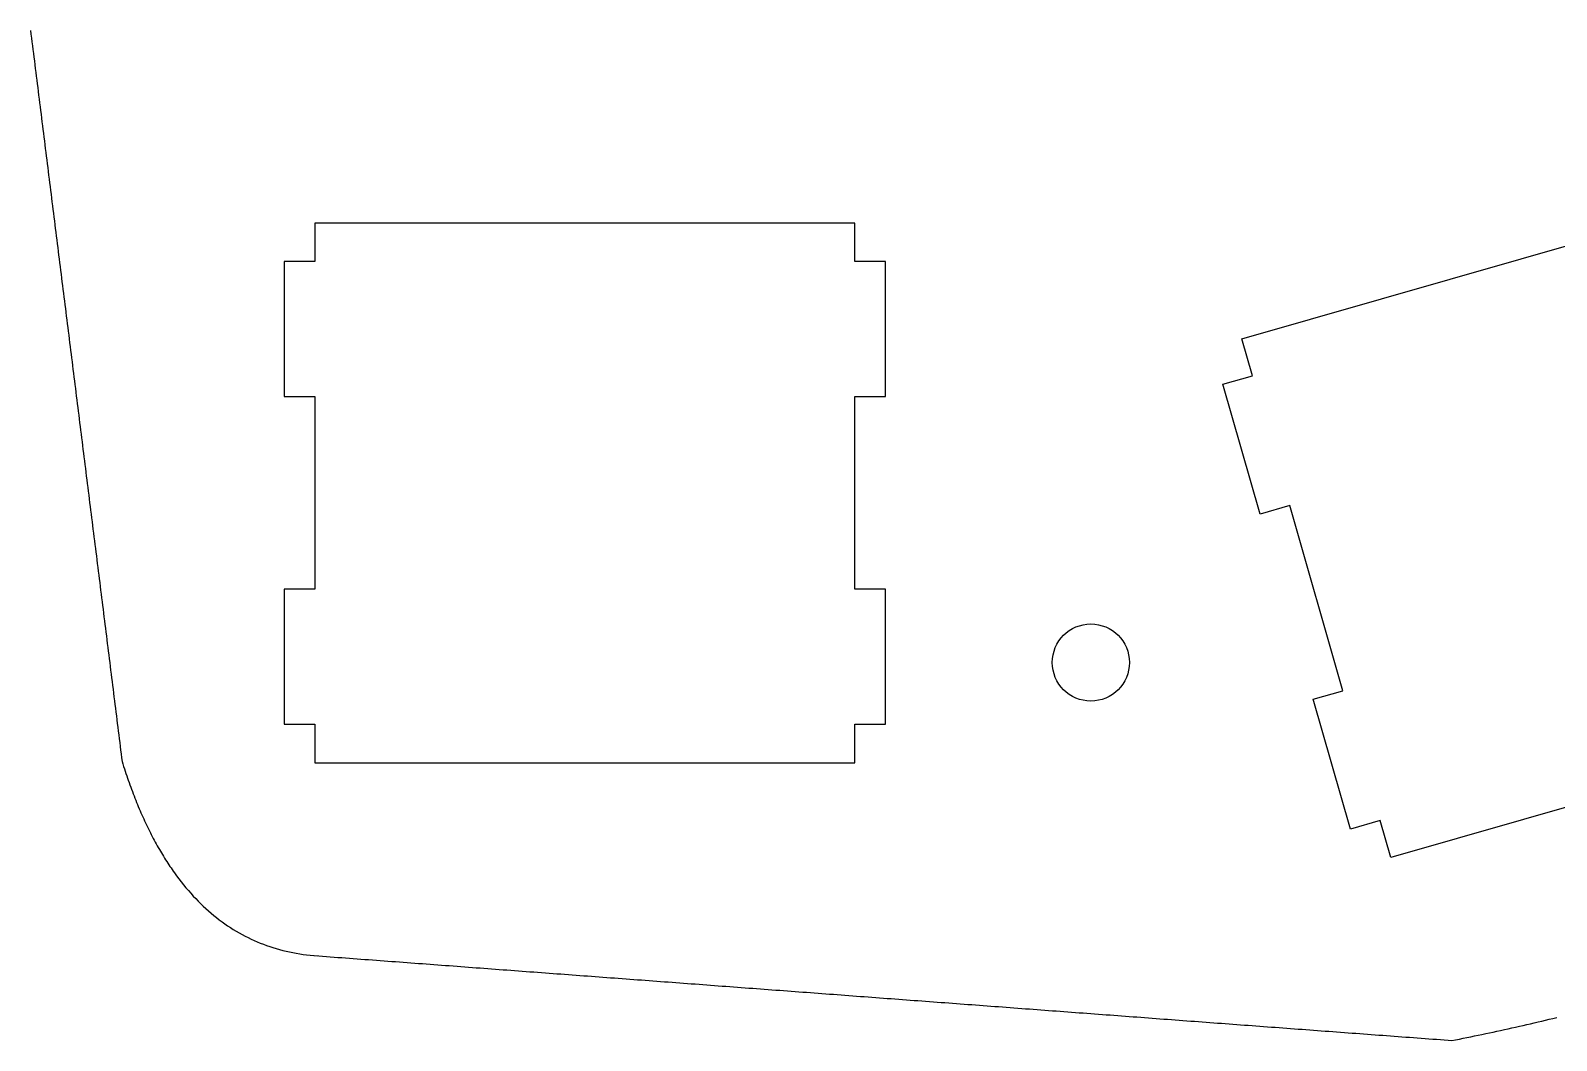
# Model space of a CAD drawing. Extents: x 0 to 145, y 2 to 120.
# Drawn here: x 0 to 39.58, y 11.04 to 37.23 of the extents above; entities that cross this region are included whole.
import ezdxf

# ---------------------------------------------------------------- set-up
doc = ezdxf.new("R2010")
doc.units = 0

# ---------------------------------------------------------------- blocks, each defined once
blk = doc.blocks.new('WIRE020')
at = {"layer": 'Row4', "color": 0}
for points in [[(21.375, 32.24), (21.275, 32.24), (21.175, 32.24), (21.075, 32.24), (20.975, 32.24), (20.875, 32.24), (20.775, 32.24), (20.675, 32.24), (20.575, 32.24), (20.475, 32.24), (20.375, 32.24), (20.275, 32.24), (20.175, 32.24), (20.075, 32.24), (19.975, 32.24), (19.875, 32.24), (19.775, 32.24), (19.675, 32.24), (19.575, 32.24), (19.475, 32.24), (19.375, 32.24), (19.275, 32.24), (19.175, 32.24), (19.075, 32.24), (18.975, 32.24), (18.875, 32.24), (18.775, 32.24), (18.675, 32.24), (18.575, 32.24), (18.475, 32.24), (18.375, 32.24), (18.275, 32.24), (18.175, 32.24), (18.075, 32.24), (17.975, 32.24), (17.875, 32.24), (17.775, 32.24), (17.675, 32.24), (17.575, 32.24), (17.475, 32.24), (17.375, 32.24), (17.275, 32.24), (17.175, 32.24), (17.075, 32.24), (16.975, 32.24), (16.875, 32.24), (16.775, 32.24), (16.675, 32.24), (16.575, 32.24), (16.475, 32.24), (16.375, 32.24), (16.275, 32.24), (16.175, 32.24), (16.075, 32.24), (15.975, 32.24), (15.875, 32.24), (15.775, 32.24), (15.675, 32.24), (15.575, 32.24), (15.475, 32.24), (15.375, 32.24), (15.275, 32.24), (15.175, 32.24), (15.075, 32.24), (14.975, 32.24), (14.875, 32.24), (14.775, 32.24), (14.675, 32.24), (14.575, 32.24), (14.475, 32.24), (14.375, 32.24), (14.275, 32.24), (14.175, 32.24), (14.075, 32.24), (13.975, 32.24), (13.875, 32.24), (13.775, 32.24), (13.675, 32.24), (13.575, 32.24), (13.475, 32.24), (13.375, 32.24), (13.275, 32.24), (13.175, 32.24), (13.075, 32.24), (12.975, 32.24), (12.875, 32.24), (12.775, 32.24), (12.675, 32.24), (12.575, 32.24), (12.475, 32.24), (12.375, 32.24), (12.275, 32.24), (12.175, 32.24), (12.075, 32.24), (11.975, 32.24), (11.875, 32.24), (11.775, 32.24), (11.675, 32.24), (11.575, 32.24), (11.475, 32.24), (11.375, 32.24), (11.275, 32.24), (11.175, 32.24), (11.075, 32.24), (10.975, 32.24), (10.875, 32.24), (10.775, 32.24), (10.675, 32.24), (10.575, 32.24), (10.475, 32.24), (10.375, 32.24), (10.275, 32.24), (10.175, 32.24), (10.075, 32.24), (9.975, 32.24), (9.875, 32.24), (9.775, 32.24), (9.675, 32.24), (9.575, 32.24), (9.475, 32.24), (9.375, 32.24), (9.275, 32.24), (9.175, 32.24), (9.075, 32.24), (8.975, 32.24), (8.875, 32.24), (8.775, 32.24), (8.675, 32.24), (8.575, 32.24), (8.475, 32.24), (8.375, 32.24), (8.275, 32.24), (8.175, 32.24), (8.075, 32.24), (7.975, 32.24), (7.875, 32.24), (7.775, 32.24), (7.675, 32.24), (7.575, 32.24), (7.475, 32.24), (7.375, 32.24)], [(7.375, 32.24), (7.375, 32.149), (7.375, 32.058), (7.375, 31.967), (7.375, 31.876), (7.375, 31.785), (7.375, 31.694), (7.375, 31.603), (7.375, 31.512), (7.375, 31.421), (7.375, 31.331), (7.375, 31.24)], [(21.375, 31.24), (21.375, 31.331), (21.375, 31.421), (21.375, 31.512), (21.375, 31.603), (21.375, 31.694), (21.375, 31.785), (21.375, 31.876), (21.375, 31.967), (21.375, 32.058), (21.375, 32.149), (21.375, 32.24)], [(7.375, 31.24), (7.275, 31.24), (7.175, 31.24), (7.075, 31.24), (6.975, 31.24), (6.875, 31.24), (6.775, 31.24), (6.675, 31.24), (6.575, 31.24)], [(6.575, 31.24), (6.575, 31.14), (6.575, 31.04), (6.575, 30.94), (6.575, 30.84), (6.575, 30.74), (6.575, 30.64), (6.575, 30.54), (6.575, 30.44), (6.575, 30.34), (6.575, 30.24), (6.575, 30.14), (6.575, 30.04), (6.575, 29.94), (6.575, 29.84), (6.575, 29.74), (6.575, 29.64), (6.575, 29.54), (6.575, 29.44), (6.575, 29.34), (6.575, 29.24), (6.575, 29.14), (6.575, 29.04), (6.575, 28.94), (6.575, 28.84), (6.575, 28.74), (6.575, 28.64), (6.575, 28.54), (6.575, 28.44), (6.575, 28.34), (6.575, 28.24), (6.575, 28.14), (6.575, 28.04), (6.575, 27.94), (6.575, 27.84), (6.575, 27.74)], [(22.175, 31.24), (22.086, 31.24), (21.997, 31.24), (21.908, 31.24), (21.819, 31.24), (21.731, 31.24), (21.642, 31.24), (21.553, 31.24), (21.464, 31.24), (21.375, 31.24)], [(22.175, 27.74), (22.175, 27.84), (22.175, 27.94), (22.175, 28.04), (22.175, 28.14), (22.175, 28.24), (22.175, 28.34), (22.175, 28.44), (22.175, 28.54), (22.175, 28.64), (22.175, 28.74), (22.175, 28.84), (22.175, 28.94), (22.175, 29.04), (22.175, 29.14), (22.175, 29.24), (22.175, 29.34), (22.175, 29.44), (22.175, 29.54), (22.175, 29.64), (22.175, 29.74), (22.175, 29.84), (22.175, 29.94), (22.175, 30.04), (22.175, 30.14), (22.175, 30.24), (22.175, 30.34), (22.175, 30.44), (22.175, 30.54), (22.175, 30.64), (22.175, 30.74), (22.175, 30.84), (22.175, 30.94), (22.175, 31.04), (22.175, 31.14), (22.175, 31.24)], [(6.575, 27.74), (6.675, 27.74), (6.775, 27.74), (6.875, 27.74), (6.975, 27.74), (7.075, 27.74), (7.175, 27.74), (7.275, 27.74), (7.375, 27.74)], [(7.375, 27.74), (7.375, 27.64), (7.375, 27.54), (7.375, 27.44), (7.375, 27.34), (7.375, 27.24), (7.375, 27.14), (7.375, 27.04), (7.375, 26.94), (7.375, 26.84), (7.375, 26.74), (7.375, 26.64), (7.375, 26.54), (7.375, 26.44), (7.375, 26.34), (7.375, 26.24), (7.375, 26.14), (7.375, 26.04), (7.375, 25.94), (7.375, 25.84), (7.375, 25.74), (7.375, 25.64), (7.375, 25.54), (7.375, 25.44), (7.375, 25.34), (7.375, 25.24), (7.375, 25.14), (7.375, 25.04), (7.375, 24.94), (7.375, 24.84), (7.375, 24.74), (7.375, 24.64), (7.375, 24.54), (7.375, 24.44), (7.375, 24.34), (7.375, 24.24), (7.375, 24.14), (7.375, 24.04), (7.375, 23.94), (7.375, 23.84), (7.375, 23.74), (7.375, 23.64), (7.375, 23.54), (7.375, 23.44), (7.375, 23.34), (7.375, 23.24), (7.375, 23.14), (7.375, 23.04), (7.375, 22.94), (7.375, 22.84), (7.375, 22.74)], [(21.375, 22.74), (21.375, 22.84), (21.375, 22.94), (21.375, 23.04), (21.375, 23.14), (21.375, 23.24), (21.375, 23.34), (21.375, 23.44), (21.375, 23.54), (21.375, 23.64), (21.375, 23.74), (21.375, 23.84), (21.375, 23.94), (21.375, 24.04), (21.375, 24.14), (21.375, 24.24), (21.375, 24.34), (21.375, 24.44), (21.375, 24.54), (21.375, 24.64), (21.375, 24.74), (21.375, 24.84), (21.375, 24.94), (21.375, 25.04), (21.375, 25.14), (21.375, 25.24), (21.375, 25.34), (21.375, 25.44), (21.375, 25.54), (21.375, 25.64), (21.375, 25.74), (21.375, 25.84), (21.375, 25.94), (21.375, 26.04), (21.375, 26.14), (21.375, 26.24), (21.375, 26.34), (21.375, 26.44), (21.375, 26.54), (21.375, 26.64), (21.375, 26.74), (21.375, 26.84), (21.375, 26.94), (21.375, 27.04), (21.375, 27.14), (21.375, 27.24), (21.375, 27.34), (21.375, 27.44), (21.375, 27.54), (21.375, 27.64), (21.375, 27.74)], [(21.375, 27.74), (21.464, 27.74), (21.553, 27.74), (21.642, 27.74), (21.731, 27.74), (21.819, 27.74), (21.908, 27.74), (21.997, 27.74), (22.086, 27.74), (22.175, 27.74)], [(7.375, 22.74), (7.275, 22.74), (7.175, 22.74), (7.075, 22.74), (6.975, 22.74), (6.875, 22.74), (6.775, 22.74), (6.675, 22.74), (6.575, 22.74)], [(6.575, 22.74), (6.575, 22.64), (6.575, 22.54), (6.575, 22.44), (6.575, 22.34), (6.575, 22.24), (6.575, 22.14), (6.575, 22.04), (6.575, 21.94), (6.575, 21.84), (6.575, 21.74), (6.575, 21.64), (6.575, 21.54), (6.575, 21.44), (6.575, 21.34), (6.575, 21.24), (6.575, 21.14), (6.575, 21.04), (6.575, 20.94), (6.575, 20.84), (6.575, 20.74), (6.575, 20.64), (6.575, 20.54), (6.575, 20.44), (6.575, 20.34), (6.575, 20.24), (6.575, 20.14), (6.575, 20.04), (6.575, 19.94), (6.575, 19.84), (6.575, 19.74), (6.575, 19.64), (6.575, 19.54), (6.575, 19.44), (6.575, 19.34), (6.575, 19.24)], [(22.175, 22.74), (22.086, 22.74), (21.997, 22.74), (21.908, 22.74), (21.819, 22.74), (21.731, 22.74), (21.642, 22.74), (21.553, 22.74), (21.464, 22.74), (21.375, 22.74)], [(22.175, 19.24), (22.175, 19.34), (22.175, 19.44), (22.175, 19.54), (22.175, 19.64), (22.175, 19.74), (22.175, 19.84), (22.175, 19.94), (22.175, 20.04), (22.175, 20.14), (22.175, 20.24), (22.175, 20.34), (22.175, 20.44), (22.175, 20.54), (22.175, 20.64), (22.175, 20.74), (22.175, 20.84), (22.175, 20.94), (22.175, 21.04), (22.175, 21.14), (22.175, 21.24), (22.175, 21.34), (22.175, 21.44), (22.175, 21.54), (22.175, 21.64), (22.175, 21.74), (22.175, 21.84), (22.175, 21.94), (22.175, 22.04), (22.175, 22.14), (22.175, 22.24), (22.175, 22.34), (22.175, 22.44), (22.175, 22.54), (22.175, 22.64), (22.175, 22.74)], [(6.575, 19.24), (6.675, 19.24), (6.775, 19.24), (6.875, 19.24), (6.975, 19.24), (7.075, 19.24), (7.175, 19.24), (7.275, 19.24), (7.375, 19.24)], [(7.375, 19.24), (7.375, 19.14), (7.375, 19.04), (7.375, 18.94), (7.375, 18.84), (7.375, 18.74), (7.375, 18.64), (7.375, 18.54), (7.375, 18.44), (7.375, 18.34), (7.375, 18.24)], [(21.375, 18.24), (21.375, 18.34), (21.375, 18.44), (21.375, 18.54), (21.375, 18.64), (21.375, 18.74), (21.375, 18.84), (21.375, 18.94), (21.375, 19.04), (21.375, 19.14), (21.375, 19.24)], [(21.375, 19.24), (21.464, 19.24), (21.553, 19.24), (21.642, 19.24), (21.731, 19.24), (21.819, 19.24), (21.908, 19.24), (21.997, 19.24), (22.086, 19.24), (22.175, 19.24)], [(7.375, 18.24), (7.475, 18.24), (7.575, 18.24), (7.675, 18.24), (7.775, 18.24), (7.875, 18.24), (7.975, 18.24), (8.075, 18.24), (8.175, 18.24), (8.275, 18.24), (8.375, 18.24), (8.475, 18.24), (8.575, 18.24), (8.675, 18.24), (8.775, 18.24), (8.875, 18.24), (8.975, 18.24), (9.075, 18.24), (9.175, 18.24), (9.275, 18.24), (9.375, 18.24), (9.475, 18.24), (9.575, 18.24), (9.675, 18.24), (9.775, 18.24), (9.875, 18.24), (9.975, 18.24), (10.075, 18.24), (10.175, 18.24), (10.275, 18.24), (10.375, 18.24), (10.475, 18.24), (10.575, 18.24), (10.675, 18.24), (10.775, 18.24), (10.875, 18.24), (10.975, 18.24), (11.075, 18.24), (11.175, 18.24), (11.275, 18.24), (11.375, 18.24), (11.475, 18.24), (11.575, 18.24), (11.675, 18.24), (11.775, 18.24), (11.875, 18.24), (11.975, 18.24), (12.075, 18.24), (12.175, 18.24), (12.275, 18.24), (12.375, 18.24), (12.475, 18.24), (12.575, 18.24), (12.675, 18.24), (12.775, 18.24), (12.875, 18.24), (12.975, 18.24), (13.075, 18.24), (13.175, 18.24), (13.275, 18.24), (13.375, 18.24), (13.475, 18.24), (13.575, 18.24), (13.675, 18.24), (13.775, 18.24), (13.875, 18.24), (13.975, 18.24), (14.075, 18.24), (14.175, 18.24), (14.275, 18.24), (14.375, 18.24), (14.475, 18.24), (14.575, 18.24), (14.675, 18.24), (14.775, 18.24), (14.875, 18.24), (14.975, 18.24), (15.075, 18.24), (15.175, 18.24), (15.275, 18.24), (15.375, 18.24), (15.475, 18.24), (15.575, 18.24), (15.675, 18.24), (15.775, 18.24), (15.875, 18.24), (15.975, 18.24), (16.075, 18.24), (16.175, 18.24), (16.275, 18.24), (16.375, 18.24), (16.475, 18.24), (16.575, 18.24), (16.675, 18.24), (16.775, 18.24), (16.875, 18.24), (16.975, 18.24), (17.075, 18.24), (17.175, 18.24), (17.275, 18.24), (17.375, 18.24), (17.475, 18.24), (17.575, 18.24), (17.675, 18.24), (17.775, 18.24), (17.875, 18.24), (17.975, 18.24), (18.075, 18.24), (18.175, 18.24), (18.275, 18.24), (18.375, 18.24), (18.475, 18.24), (18.575, 18.24), (18.675, 18.24), (18.775, 18.24), (18.875, 18.24), (18.975, 18.24), (19.075, 18.24), (19.175, 18.24), (19.275, 18.24), (19.375, 18.24), (19.475, 18.24), (19.575, 18.24), (19.675, 18.24), (19.775, 18.24), (19.875, 18.24), (19.975, 18.24), (20.075, 18.24), (20.175, 18.24), (20.275, 18.24), (20.375, 18.24), (20.475, 18.24), (20.575, 18.24), (20.675, 18.24), (20.775, 18.24), (20.875, 18.24), (20.975, 18.24), (21.075, 18.24), (21.175, 18.24), (21.275, 18.24), (21.375, 18.24)]]:
    blk.add_lwpolyline(points, dxfattribs=at)
blk = doc.blocks.new('WIRE019')
at = {"layer": 'Row4', "color": 0}
for p, q in [((31.4175, 29.2383), (44.8752, 33.0972)), ((44.8752, 33.0972), (45.1508, 32.136)), ((45.1508, 32.136), (45.9198, 32.3565)), ((45.9198, 32.3565), (46.8845, 28.9921)), ((31.6931, 28.2771), (31.4175, 29.2383)), ((46.8845, 28.9921), (46.1155, 28.7716)), ((46.1155, 28.7716), (47.4937, 23.9653)), ((30.9241, 28.0566), (31.6931, 28.2771)), ((31.8889, 24.6921), (30.9241, 28.0566)), ((32.6579, 24.9126), (31.8889, 24.6921)), ((34.0361, 20.1063), (32.6579, 24.9126)), ((47.4937, 23.9653), (48.2627, 24.1858)), ((48.2627, 24.1858), (49.2275, 20.8214)), ((49.2275, 20.8214), (48.4585, 20.6008)), ((48.4585, 20.6008), (48.7341, 19.6396)), ((33.267, 19.8858), (34.0361, 20.1063)), ((34.2318, 16.5214), (33.267, 19.8858)), ((48.7341, 19.6396), (35.2764, 15.7807)), ((35.0008, 16.7419), (34.2318, 16.5214)), ((35.2764, 15.7807), (35.0008, 16.7419))]:
    blk.add_line(p, q, dxfattribs=at)
blk = doc.blocks.new('CIRCLE032')
at = {"layer": 'ScrewHolesTop', "color": 0}
blk.add_circle((27.5, 20.84), 1, dxfattribs=at)
blk = doc.blocks.new('BLOCK_LINE024')
at = {"layer": 'StraigtLineTop', "color": 0}
blk.add_lwpolyline([(7.375, 13.237), (7.475, 13.229), (7.574, 13.222), (7.674, 13.214), (7.774, 13.207), (7.873, 13.2), (7.973, 13.192), (8.072, 13.185), (8.172, 13.177), (8.272, 13.17), (8.371, 13.162), (8.471, 13.155), (8.571, 13.148), (8.67, 13.14), (8.77, 13.133), (8.869, 13.125), (8.969, 13.118), (9.069, 13.11), (9.168, 13.103), (9.268, 13.096), (9.368, 13.088), (9.467, 13.081), (9.567, 13.073), (9.666, 13.066), (9.766, 13.058), (9.866, 13.051), (9.965, 13.043), (10.065, 13.036), (10.165, 13.029), (10.264, 13.021), (10.364, 13.014), (10.463, 13.006), (10.563, 12.999), (10.663, 12.991), (10.762, 12.984), (10.862, 12.977), (10.962, 12.969), (11.061, 12.962), (11.161, 12.954), (11.26, 12.947), (11.36, 12.939), (11.46, 12.932), (11.559, 12.924), (11.659, 12.917), (11.759, 12.91), (11.858, 12.902), (11.958, 12.895), (12.057, 12.887), (12.157, 12.88), (12.257, 12.872), (12.356, 12.865), (12.456, 12.858), (12.556, 12.85), (12.655, 12.843), (12.755, 12.835), (12.854, 12.828), (12.954, 12.82), (13.054, 12.813), (13.153, 12.806), (13.253, 12.798), (13.353, 12.791), (13.452, 12.783), (13.552, 12.776), (13.651, 12.768), (13.751, 12.761), (13.851, 12.753), (13.95, 12.746), (14.05, 12.739), (14.15, 12.731), (14.249, 12.724), (14.349, 12.716), (14.448, 12.709), (14.548, 12.701), (14.648, 12.694), (14.747, 12.687), (14.847, 12.679), (14.947, 12.672), (15.046, 12.664), (15.146, 12.657), (15.245, 12.649), (15.345, 12.642), (15.445, 12.634), (15.544, 12.627), (15.644, 12.62), (15.744, 12.612), (15.843, 12.605), (15.943, 12.597), (16.042, 12.59), (16.142, 12.582), (16.242, 12.575), (16.341, 12.568), (16.441, 12.56), (16.541, 12.553), (16.64, 12.545), (16.74, 12.538), (16.839, 12.53), (16.939, 12.523), (17.039, 12.516), (17.138, 12.508), (17.238, 12.501), (17.338, 12.493), (17.437, 12.486), (17.537, 12.478), (17.636, 12.471), (17.736, 12.463), (17.836, 12.456), (17.935, 12.449), (18.035, 12.441), (18.135, 12.434), (18.234, 12.426), (18.334, 12.419), (18.433, 12.411), (18.533, 12.404), (18.633, 12.397), (18.732, 12.389), (18.832, 12.382), (18.932, 12.374), (19.031, 12.367), (19.131, 12.359), (19.23, 12.352), (19.33, 12.344), (19.43, 12.337), (19.529, 12.33), (19.629, 12.322), (19.729, 12.315), (19.828, 12.307), (19.928, 12.3), (20.027, 12.292), (20.127, 12.285), (20.227, 12.278), (20.326, 12.27), (20.426, 12.263), (20.526, 12.255), (20.625, 12.248), (20.725, 12.24), (20.824, 12.233), (20.924, 12.226), (21.024, 12.218), (21.123, 12.211), (21.223, 12.203), (21.323, 12.196), (21.422, 12.188), (21.522, 12.181), (21.621, 12.173), (21.721, 12.166), (21.821, 12.159), (21.92, 12.151), (22.02, 12.144), (22.12, 12.136), (22.219, 12.129), (22.319, 12.121), (22.418, 12.114), (22.518, 12.107), (22.618, 12.099), (22.717, 12.092), (22.817, 12.084), (22.917, 12.077), (23.016, 12.069), (23.116, 12.062), (23.215, 12.054), (23.315, 12.047), (23.415, 12.04), (23.514, 12.032), (23.614, 12.025), (23.714, 12.017), (23.813, 12.01), (23.913, 12.002), (24.012, 11.995), (24.112, 11.988), (24.212, 11.98), (24.311, 11.973), (24.411, 11.965), (24.511, 11.958), (24.61, 11.95), (24.71, 11.943), (24.809, 11.936), (24.909, 11.928), (25.009, 11.921), (25.108, 11.913), (25.208, 11.906), (25.308, 11.898), (25.407, 11.891), (25.507, 11.883), (25.606, 11.876), (25.706, 11.869), (25.806, 11.861), (25.905, 11.854), (26.005, 11.846), (26.105, 11.839), (26.204, 11.831), (26.304, 11.824), (26.403, 11.817), (26.503, 11.809), (26.603, 11.802), (26.702, 11.794), (26.802, 11.787), (26.902, 11.779), (27.001, 11.772), (27.101, 11.764), (27.2, 11.757), (27.3, 11.75), (27.4, 11.742), (27.499, 11.735), (27.599, 11.727), (27.699, 11.72), (27.798, 11.712), (27.898, 11.705), (27.997, 11.698), (28.097, 11.69), (28.197, 11.683), (28.296, 11.675), (28.396, 11.668), (28.496, 11.66), (28.595, 11.653), (28.695, 11.646), (28.794, 11.638), (28.894, 11.631), (28.994, 11.623), (29.093, 11.616), (29.193, 11.608), (29.293, 11.601), (29.392, 11.593), (29.492, 11.586), (29.591, 11.579), (29.691, 11.571), (29.791, 11.564), (29.89, 11.556), (29.99, 11.549), (30.09, 11.541), (30.189, 11.534), (30.289, 11.527), (30.388, 11.519), (30.488, 11.512), (30.588, 11.504), (30.687, 11.497), (30.787, 11.489), (30.887, 11.482), (30.986, 11.474), (31.086, 11.467), (31.185, 11.46), (31.285, 11.452), (31.385, 11.445), (31.484, 11.437), (31.584, 11.43), (31.684, 11.422), (31.783, 11.415), (31.883, 11.408), (31.982, 11.4), (32.082, 11.393), (32.182, 11.385), (32.281, 11.378), (32.381, 11.37), (32.481, 11.363), (32.58, 11.356), (32.68, 11.348), (32.779, 11.341), (32.879, 11.333), (32.979, 11.326), (33.078, 11.318), (33.178, 11.311), (33.278, 11.303), (33.377, 11.296), (33.477, 11.289), (33.576, 11.281), (33.676, 11.274), (33.776, 11.266), (33.875, 11.259), (33.975, 11.251), (34.075, 11.244), (34.174, 11.237), (34.274, 11.229), (34.373, 11.222), (34.473, 11.214), (34.573, 11.207), (34.672, 11.199), (34.772, 11.192), (34.872, 11.184), (34.971, 11.177), (35.071, 11.17), (35.17, 11.162), (35.27, 11.155), (35.37, 11.147), (35.469, 11.14), (35.569, 11.132), (35.669, 11.125), (35.768, 11.118), (35.868, 11.11), (35.967, 11.103), (36.067, 11.095), (36.167, 11.088), (36.266, 11.08), (36.366, 11.073), (36.466, 11.066), (36.565, 11.058), (36.665, 11.051), (36.764, 11.043), (36.864, 11.036)], dxfattribs=at)
blk = doc.blocks.new('BLOCK_LINE027')
at = {"layer": 'StraigtLineTop', "color": 0}
blk.add_lwpolyline([(0, 37.234), (0.012, 37.135), (0.025, 37.036), (0.037, 36.937), (0.049, 36.839), (0.062, 36.74), (0.074, 36.641), (0.087, 36.542), (0.099, 36.443), (0.111, 36.345), (0.124, 36.246), (0.136, 36.147), (0.148, 36.048), (0.161, 35.95), (0.173, 35.851), (0.186, 35.752), (0.198, 35.653), (0.21, 35.555), (0.223, 35.456), (0.235, 35.357), (0.247, 35.258), (0.26, 35.159), (0.272, 35.061), (0.285, 34.962), (0.297, 34.863), (0.309, 34.764), (0.322, 34.666), (0.334, 34.567), (0.346, 34.468), (0.359, 34.369), (0.371, 34.271), (0.383, 34.172), (0.396, 34.073), (0.408, 33.974), (0.421, 33.875), (0.433, 33.777), (0.445, 33.678), (0.458, 33.579), (0.47, 33.48), (0.482, 33.382), (0.495, 33.283), (0.507, 33.184), (0.52, 33.085), (0.532, 32.986), (0.544, 32.888), (0.557, 32.789), (0.569, 32.69), (0.581, 32.591), (0.594, 32.493), (0.606, 32.394), (0.619, 32.295), (0.631, 32.196), (0.643, 32.098), (0.656, 31.999), (0.668, 31.9), (0.68, 31.801), (0.693, 31.702), (0.705, 31.604), (0.717, 31.505), (0.73, 31.406), (0.742, 31.307), (0.755, 31.209), (0.767, 31.11), (0.779, 31.011), (0.792, 30.912), (0.804, 30.814), (0.816, 30.715), (0.829, 30.616), (0.841, 30.517), (0.854, 30.418), (0.866, 30.32), (0.878, 30.221), (0.891, 30.122), (0.903, 30.023), (0.915, 29.925), (0.928, 29.826), (0.94, 29.727), (0.953, 29.628), (0.965, 29.53), (0.977, 29.431), (0.99, 29.332), (1.002, 29.233), (1.014, 29.134), (1.027, 29.036), (1.039, 28.937), (1.051, 28.838), (1.064, 28.739), (1.076, 28.641), (1.089, 28.542), (1.101, 28.443), (1.113, 28.344), (1.126, 28.245), (1.138, 28.147), (1.15, 28.048), (1.163, 27.949), (1.175, 27.85), (1.188, 27.752), (1.2, 27.653), (1.212, 27.554), (1.225, 27.455), (1.237, 27.357), (1.249, 27.258), (1.262, 27.159), (1.274, 27.06), (1.286, 26.961), (1.299, 26.863), (1.311, 26.764), (1.324, 26.665), (1.336, 26.566), (1.348, 26.468), (1.361, 26.369), (1.373, 26.27), (1.385, 26.171), (1.398, 26.073), (1.41, 25.974), (1.423, 25.875), (1.435, 25.776), (1.447, 25.677), (1.46, 25.579), (1.472, 25.48), (1.484, 25.381), (1.497, 25.282), (1.509, 25.184), (1.522, 25.085), (1.534, 24.986), (1.546, 24.887), (1.559, 24.789), (1.571, 24.69), (1.583, 24.591), (1.596, 24.492), (1.608, 24.393), (1.62, 24.295), (1.633, 24.196), (1.645, 24.097), (1.658, 23.998), (1.67, 23.9), (1.682, 23.801), (1.695, 23.702), (1.707, 23.603), (1.719, 23.504), (1.732, 23.406), (1.744, 23.307), (1.757, 23.208), (1.769, 23.109), (1.781, 23.011), (1.794, 22.912), (1.806, 22.813), (1.818, 22.714), (1.831, 22.616), (1.843, 22.517), (1.856, 22.418), (1.868, 22.319), (1.88, 22.22), (1.893, 22.122), (1.905, 22.023), (1.917, 21.924), (1.93, 21.825), (1.942, 21.727), (1.954, 21.628), (1.967, 21.529), (1.979, 21.43), (1.992, 21.332), (2.004, 21.233), (2.016, 21.134), (2.029, 21.035), (2.041, 20.936), (2.053, 20.838), (2.066, 20.739), (2.078, 20.64), (2.091, 20.541), (2.103, 20.443), (2.115, 20.344), (2.128, 20.245), (2.14, 20.146), (2.152, 20.048), (2.165, 19.949), (2.177, 19.85), (2.19, 19.751), (2.202, 19.652), (2.214, 19.554), (2.227, 19.455), (2.239, 19.356), (2.251, 19.257), (2.264, 19.159), (2.276, 19.06), (2.288, 18.961), (2.301, 18.862), (2.313, 18.763), (2.326, 18.665), (2.338, 18.566), (2.35, 18.467), (2.363, 18.368), (2.375, 18.27)], dxfattribs=at)
blk = doc.blocks.new('BLOCK_BSPLINE002')
at = {"layer": 'CurvedLineTop', "color": 0}
for points in [[(2.375, 18.27), (2.395, 18.208), (2.414, 18.146)], [(2.414, 18.146), (2.434, 18.085), (2.454, 18.024)], [(2.454, 18.024), (2.474, 17.964), (2.494, 17.903)], [(2.494, 17.903), (2.515, 17.844), (2.535, 17.784)], [(2.535, 17.784), (2.556, 17.725), (2.577, 17.667)], [(2.577, 17.667), (2.598, 17.609), (2.619, 17.551)], [(2.619, 17.551), (2.641, 17.493), (2.663, 17.436)], [(2.663, 17.436), (2.684, 17.38), (2.706, 17.323)], [(2.706, 17.323), (2.729, 17.267), (2.751, 17.212)], [(2.751, 17.212), (2.774, 17.157), (2.796, 17.102)], [(2.796, 17.102), (2.819, 17.048), (2.842, 16.994)], [(2.842, 16.994), (2.865, 16.94), (2.889, 16.887)], [(2.889, 16.887), (2.912, 16.834), (2.936, 16.781)], [(2.936, 16.781), (2.96, 16.73), (2.984, 16.678)], [(2.984, 16.678), (3.009, 16.627), (3.033, 16.576)], [(3.033, 16.576), (3.058, 16.525), (3.083, 16.475)], [(3.083, 16.475), (3.108, 16.425), (3.133, 16.376)], [(3.133, 16.376), (3.158, 16.327), (3.184, 16.278)], [(3.184, 16.278), (3.209, 16.23), (3.235, 16.182)], [(3.235, 16.182), (3.261, 16.135), (3.288, 16.087)], [(3.288, 16.087), (3.314, 16.041), (3.341, 15.994)], [(3.341, 15.994), (3.367, 15.949), (3.394, 15.903)], [(3.394, 15.903), (3.422, 15.858), (3.449, 15.813)], [(3.449, 15.813), (3.476, 15.769), (3.504, 15.725)], [(3.504, 15.725), (3.532, 15.681), (3.56, 15.638)], [(3.56, 15.638), (3.588, 15.595), (3.616, 15.552)], [(3.616, 15.552), (3.645, 15.51), (3.674, 15.469)], [(3.674, 15.469), (3.703, 15.427), (3.732, 15.386)], [(3.732, 15.386), (3.79, 15.306)], [(3.79, 15.306), (3.85, 15.226)], [(3.85, 15.226), (3.91, 15.149)], [(3.91, 15.149), (3.97, 15.073)], [(3.97, 15.073), (4.032, 14.998)], [(4.032, 14.998), (4.094, 14.925)], [(4.094, 14.925), (4.157, 14.853)], [(4.157, 14.853), (4.221, 14.783)], [(4.221, 14.783), (4.285, 14.715)], [(4.285, 14.715), (4.35, 14.648)], [(4.35, 14.648), (4.416, 14.582)], [(4.416, 14.582), (4.482, 14.518)], [(4.482, 14.518), (4.549, 14.456)], [(4.549, 14.456), (4.617, 14.395)], [(4.617, 14.395), (4.686, 14.336)], [(4.686, 14.336), (4.755, 14.278)], [(4.755, 14.278), (4.825, 14.222)], [(4.825, 14.222), (4.896, 14.167)], [(4.896, 14.167), (4.967, 14.114)], [(4.967, 14.114), (5.039, 14.063)], [(5.039, 14.063), (5.112, 14.012)], [(5.112, 14.012), (5.185, 13.964)], [(5.185, 13.964), (5.26, 13.917)], [(5.26, 13.917), (5.335, 13.871)], [(5.335, 13.871), (5.41, 13.827)], [(5.41, 13.827), (5.486, 13.785)], [(5.486, 13.785), (5.563, 13.744)], [(5.563, 13.744), (5.641, 13.705)], [(5.641, 13.705), (5.72, 13.667)], [(5.72, 13.667), (5.799, 13.631)], [(5.799, 13.631), (5.879, 13.596)], [(5.879, 13.596), (5.959, 13.563)], [(5.959, 13.563), (6.04, 13.531)], [(6.04, 13.531), (6.122, 13.501)], [(6.122, 13.501), (6.205, 13.472)], [(6.205, 13.472), (6.288, 13.445)], [(6.288, 13.445), (6.373, 13.419)], [(6.373, 13.419), (6.457, 13.395)], [(6.457, 13.395), (6.543, 13.373)], [(6.543, 13.373), (6.629, 13.352)], [(6.629, 13.352), (6.716, 13.332)], [(6.716, 13.332), (6.804, 13.315)], [(6.804, 13.315), (6.892, 13.298)], [(6.892, 13.298), (6.981, 13.283)], [(6.981, 13.283), (7.071, 13.27)], [(7.071, 13.27), (7.161, 13.258)], [(7.161, 13.258), (7.252, 13.248)], [(7.252, 13.248), (7.344, 13.239)], [(7.344, 13.239), (7.437, 13.232)]]:
    blk.add_lwpolyline(points, dxfattribs=at)
blk = doc.blocks.new('WIRE001')
at = {"layer": 'CurvedLineTop', "color": 0}
for points in [[(38.90473, 11.47107), (39.001594, 11.493547)], [(39.001594, 11.493547), (39.098432, 11.516171)], [(39.098432, 11.516171), (39.195244, 11.53894)], [(39.195244, 11.53894), (39.29203, 11.561853)], [(39.29203, 11.561853), (39.38879, 11.584909)], [(39.38879, 11.584909), (39.485525, 11.608105)], [(39.485525, 11.608105), (39.582236, 11.631441)], [(37.058973, 11.074002), (37.156386, 11.093391)], [(37.156386, 11.093391), (37.253768, 11.112956)], [(37.253768, 11.112956), (37.351119, 11.132697)], [(37.351119, 11.132697), (37.448439, 11.15261)], [(37.448439, 11.15261), (37.545729, 11.172696)], [(37.545729, 11.172696), (37.642988, 11.192952)], [(37.642988, 11.192952), (37.740218, 11.213377)], [(37.740218, 11.213377), (37.837417, 11.233969)], [(37.837417, 11.233969), (37.934588, 11.254726)], [(37.934588, 11.254726), (38.031729, 11.275648)], [(38.031729, 11.275648), (38.128841, 11.296732)], [(38.128841, 11.296732), (38.225925, 11.317977)], [(38.225925, 11.317977), (38.32298, 11.339382)], [(38.32298, 11.339382), (38.420007, 11.360944)], [(38.420007, 11.360944), (38.517006, 11.382663)], [(38.517006, 11.382663), (38.613978, 11.404537)], [(38.613978, 11.404537), (38.710922, 11.426563)], [(38.710922, 11.426563), (38.80784, 11.448742)], [(38.80784, 11.448742), (38.90473, 11.47107)], [(36.864052, 11.03576), (36.961528, 11.054791)], [(36.961528, 11.054791), (37.058973, 11.074002)]]:
    blk.add_lwpolyline(points, dxfattribs=at)

msp = doc.modelspace()

# ---------------------------------------------------------------- block references
at = {"layer": 'CurvedLineTop', "color": 0}
for name in ['BLOCK_BSPLINE002', 'WIRE001']:
    msp.add_blockref(name, (0, 0), dxfattribs=at)
at = {"layer": 'Row4', "color": 0}
for name in ['WIRE019', 'WIRE020']:
    msp.add_blockref(name, (0, 0), dxfattribs=at)
at = {"layer": 'ScrewHolesTop', "color": 0}
msp.add_blockref('CIRCLE032', (0, 0), dxfattribs=at)
at = {"layer": 'StraigtLineTop', "color": 0}
for name in ['BLOCK_LINE027', 'BLOCK_LINE024']:
    msp.add_blockref(name, (0, 0), dxfattribs=at)

doc.saveas('drawing.dxf')
